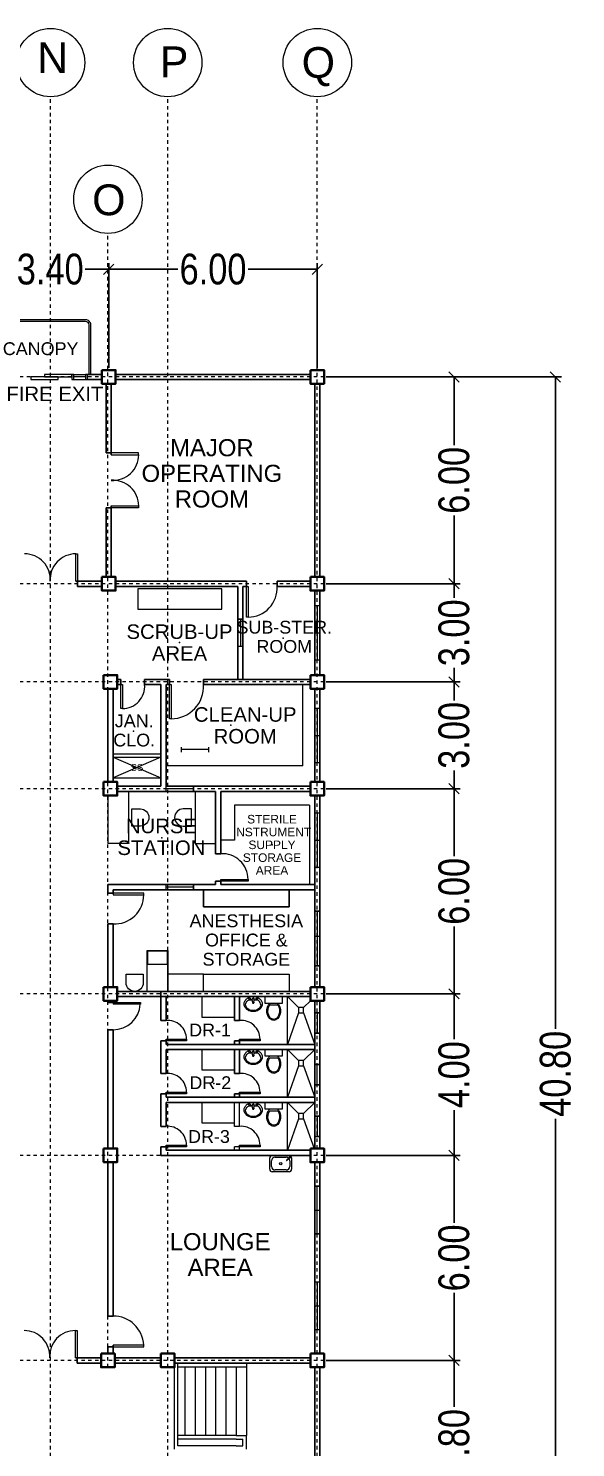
# Model space of a CAD drawing. Header units: millimetres. Extents: x 63005 to 126950, y 36019 to 74749.
# Drawn here: x 63104.54 to 63120.54, y 36225.1 to 36266.62 of the extents above; entities that cross this region are included whole.
import ezdxf

# ---------------------------------------------------------------- set-up
doc = ezdxf.new("R2010")
doc.units = ezdxf.units.MM
doc.header["$LTSCALE"] = 0.04
doc.linetypes.add('PHANTOM', pattern=[2.5, 1.25, -0.25, 0.25, -0.25, 0.25, -0.25])
doc.styles.get("Standard").update_dxf_attribs({"font": 'arial.ttf', "width": 0.8})
doc.styles.add('SWISSLT175', font='swissl.ttf', dxfattribs={"height": 0.175})
doc.dimstyles.new('dimension', dxfattribs={"dimtxt": 0.9, "dimasz": 0.3, "dimexe": 0.18, "dimexo": 0.0625, "dimgap": 0.09, "dimtad": 0, "dimzin": 0, "dimdsep": 46, "dimtxsty": 'Standard', "dimblk": 'OBLIQUE', "dimcen": 0.09, "dimclrd": 256, "dimclre": 256, "dimclrt": 256, "dimadec": 0, "dimazin": 0, "dimtfac": 1, "dimtofl": 0, "dimtmove": 0, "dimatfit": 3, "dimldrblk": 'OBLIQUE', "dimfxl": 1, "dimtolj": 1, "dimtzin": 0, "dimarcsym": 0})

# ---------------------------------------------------------------- blocks, each defined once
blk = doc.blocks.new('_Oblique')
at = {"color": 0, "linetype": 'ByBlock', "lineweight": -2}
blk.add_line((-0.5, -0.5), (0.5, 0.5), dxfattribs=at)
blk = doc.blocks.new('*D29')
at = {"lineweight": -2, "transparency": 16777216}
for p, q in [((63113.25, 36256.424), (63117.165, 36256.424)), ((63116.985, 36256.424), (63116.985, 36254.425)), ((63116.985, 36250.374), (63116.985, 36252.374)), ((63113.25, 36250.374), (63117.165, 36250.374))]:
    blk.add_line(p, q, dxfattribs=at)
at = {"layer": 'Defpoints', "color": 0, "lineweight": 25, "transparency": 16777216}
for p in [(63113.187, 36256.424), (63113.187, 36250.374), (63116.985, 36250.374)]:
    blk.add_point(p, dxfattribs=at)
at = {"lineweight": -2, "transparency": 16777216, "xscale": 0.3, "yscale": 0.3, "zscale": 0.3}
for p, rotation in [((63116.985, 36256.424), 90), ((63116.985, 36250.374), 270)]:
    blk.add_blockref('_Oblique', p, dxfattribs=dict(at, rotation=rotation))
at = {"lineweight": 5, "transparency": 16777216, "insert": (63116.985, 36253.399), "char_height": 0.9, "attachment_point": 5, "rotation": 90}
blk.add_mtext('\\A1;6.00', dxfattribs=at)
blk = doc.blocks.new('*D30')
at = {"lineweight": -2, "transparency": 16777216}
for p, q in [((63113.25, 36250.374), (63117.165, 36250.374)), ((63116.985, 36250.374), (63116.985, 36249.961)), ((63116.985, 36247.499), (63116.985, 36247.913)), ((63113.25, 36247.499), (63117.165, 36247.499))]:
    blk.add_line(p, q, dxfattribs=at)
at = {"layer": 'Defpoints', "color": 0, "lineweight": 25, "transparency": 16777216}
for p in [(63113.187, 36250.374), (63113.187, 36247.499), (63116.985, 36247.499)]:
    blk.add_point(p, dxfattribs=at)
at = {"lineweight": -2, "transparency": 16777216, "xscale": 0.3, "yscale": 0.3, "zscale": 0.3}
for p, rotation in [((63116.985, 36250.374), 90), ((63116.985, 36247.499), 270)]:
    blk.add_blockref('_Oblique', p, dxfattribs=dict(at, rotation=rotation))
at = {"lineweight": 5, "transparency": 16777216, "insert": (63116.985, 36248.937), "char_height": 0.9, "attachment_point": 5, "rotation": 90}
blk.add_mtext('\\A1;3.00', dxfattribs=at)
blk = doc.blocks.new('*D31')
at = {"lineweight": -2, "transparency": 16777216}
for p, q in [((63113.25, 36247.499), (63117.165, 36247.499)), ((63116.985, 36247.499), (63116.985, 36246.961)), ((63116.985, 36244.374), (63116.985, 36244.913)), ((63113.25, 36244.374), (63117.165, 36244.374))]:
    blk.add_line(p, q, dxfattribs=at)
at = {"layer": 'Defpoints', "color": 0, "lineweight": 25, "transparency": 16777216}
for p in [(63113.187, 36247.499), (63113.187, 36244.374), (63116.985, 36244.374)]:
    blk.add_point(p, dxfattribs=at)
at = {"lineweight": -2, "transparency": 16777216, "xscale": 0.3, "yscale": 0.3, "zscale": 0.3}
for p, rotation in [((63116.985, 36247.499), 90), ((63116.985, 36244.374), 270)]:
    blk.add_blockref('_Oblique', p, dxfattribs=dict(at, rotation=rotation))
at = {"lineweight": 5, "transparency": 16777216, "insert": (63116.985, 36245.937), "char_height": 0.9, "attachment_point": 5, "rotation": 90}
blk.add_mtext('\\A1;3.00', dxfattribs=at)
blk = doc.blocks.new('*D32')
at = {"lineweight": -2, "transparency": 16777216}
for p, q in [((63113.25, 36244.374), (63117.165, 36244.374)), ((63116.985, 36244.374), (63116.985, 36242.4)), ((63116.985, 36238.374), (63116.985, 36240.349)), ((63116.923, 36238.374), (63116.805, 36238.374))]:
    blk.add_line(p, q, dxfattribs=at)
at = {"layer": 'Defpoints', "color": 0, "lineweight": 25, "transparency": 16777216}
for p in [(63113.187, 36244.374), (63116.985, 36238.374), (63116.985, 36238.374)]:
    blk.add_point(p, dxfattribs=at)
at = {"lineweight": -2, "transparency": 16777216, "xscale": 0.3, "yscale": 0.3, "zscale": 0.3}
for p, rotation in [((63116.985, 36244.374), 90), ((63116.985, 36238.374), 270)]:
    blk.add_blockref('_Oblique', p, dxfattribs=dict(at, rotation=rotation))
at = {"lineweight": 5, "transparency": 16777216, "insert": (63116.985, 36241.374), "char_height": 0.9, "attachment_point": 5, "rotation": 90}
blk.add_mtext('\\A1;6.00', dxfattribs=at)
blk = doc.blocks.new('*D33')
at = {"lineweight": -2, "transparency": 16777216}
for p, q in [((63113.25, 36238.374), (63117.165, 36238.374)), ((63116.985, 36238.374), (63116.985, 36237.05)), ((63116.985, 36233.649), (63116.985, 36234.974)), ((63113.25, 36233.649), (63117.165, 36233.649))]:
    blk.add_line(p, q, dxfattribs=at)
at = {"layer": 'Defpoints', "color": 0, "lineweight": 25, "transparency": 16777216}
for p in [(63113.187, 36238.374), (63113.187, 36233.649), (63116.985, 36233.649)]:
    blk.add_point(p, dxfattribs=at)
at = {"lineweight": -2, "transparency": 16777216, "xscale": 0.3, "yscale": 0.3, "zscale": 0.3}
for p, rotation in [((63116.985, 36238.374), 90), ((63116.985, 36233.649), 270)]:
    blk.add_blockref('_Oblique', p, dxfattribs=dict(at, rotation=rotation))
at = {"lineweight": 5, "transparency": 16777216, "insert": (63116.985, 36236.012), "char_height": 0.9, "attachment_point": 5, "rotation": 90}
blk.add_mtext('\\A1;4.00 ', dxfattribs=at)
blk = doc.blocks.new('*D34')
at = {"lineweight": -2, "transparency": 16777216}
for p, q in [((63113.25, 36233.649), (63117.165, 36233.649)), ((63116.985, 36233.649), (63116.985, 36231.675)), ((63116.985, 36227.649), (63116.985, 36229.623)), ((63113.25, 36227.649), (63117.165, 36227.649))]:
    blk.add_line(p, q, dxfattribs=at)
at = {"layer": 'Defpoints', "color": 0, "lineweight": 25, "transparency": 16777216}
for p in [(63113.187, 36233.649), (63113.187, 36227.649), (63116.985, 36227.649)]:
    blk.add_point(p, dxfattribs=at)
at = {"lineweight": -2, "transparency": 16777216, "xscale": 0.3, "yscale": 0.3, "zscale": 0.3}
for p, rotation in [((63116.985, 36233.649), 90), ((63116.985, 36227.649), 270)]:
    blk.add_blockref('_Oblique', p, dxfattribs=dict(at, rotation=rotation))
at = {"lineweight": 5, "transparency": 16777216, "insert": (63116.985, 36230.649), "char_height": 0.9, "attachment_point": 5, "rotation": 90}
blk.add_mtext('\\A1;6.00', dxfattribs=at)
blk = doc.blocks.new('*D35')
at = {"lineweight": -2, "transparency": 16777216}
for p, q in [((63113.25, 36227.649), (63117.165, 36227.649)), ((63116.985, 36227.649), (63116.985, 36226.287)), ((63116.985, 36222.849), (63116.985, 36224.21)), ((63116.923, 36222.849), (63116.805, 36222.849))]:
    blk.add_line(p, q, dxfattribs=at)
at = {"layer": 'Defpoints', "color": 0, "lineweight": 25, "transparency": 16777216}
for p in [(63113.187, 36227.649), (63116.985, 36222.849), (63116.985, 36222.849)]:
    blk.add_point(p, dxfattribs=at)
at = {"lineweight": -2, "transparency": 16777216, "xscale": 0.3, "yscale": 0.3, "zscale": 0.3}
for p, rotation in [((63116.985, 36227.649), 90), ((63116.985, 36222.849), 270)]:
    blk.add_blockref('_Oblique', p, dxfattribs=dict(at, rotation=rotation))
at = {"lineweight": 5, "transparency": 16777216, "insert": (63116.985, 36225.249), "char_height": 0.9, "attachment_point": 5, "rotation": 90}
blk.add_mtext('\\A1;4.80', dxfattribs=at)
blk = doc.blocks.new('*D38')
at = {"lineweight": -2, "transparency": 16777216}
for p, q in [((63113.25, 36256.424), (63120.13, 36256.424)), ((63119.95, 36256.424), (63119.95, 36237.354)), ((63119.95, 36215.647), (63119.95, 36234.717)), ((63113.25, 36215.647), (63120.13, 36215.647))]:
    blk.add_line(p, q, dxfattribs=at)
at = {"layer": 'Defpoints', "color": 0, "lineweight": 25, "transparency": 16777216}
for p in [(63113.187, 36256.424), (63113.187, 36215.647), (63119.95, 36215.647)]:
    blk.add_point(p, dxfattribs=at)
at = {"lineweight": -2, "transparency": 16777216, "xscale": 0.3, "yscale": 0.3, "zscale": 0.3}
for p, rotation in [((63119.95, 36256.424), 90), ((63119.95, 36215.647), 270)]:
    blk.add_blockref('_Oblique', p, dxfattribs=dict(at, rotation=rotation))
at = {"lineweight": 5, "transparency": 16777216, "insert": (63119.95, 36236.035), "char_height": 0.9, "attachment_point": 5, "rotation": 90}
blk.add_mtext('\\A1;40.80', dxfattribs=at)
blk = doc.blocks.new('*D47')
at = {"lineweight": -2, "transparency": 16777216}
for p, q in [((63103.462, 36256.687), (63103.462, 36259.754)), ((63103.462, 36259.574), (63104.151, 36259.574)), ((63106.887, 36259.574), (63106.198, 36259.574)), ((63106.887, 36256.687), (63106.887, 36259.754))]:
    blk.add_line(p, q, dxfattribs=at)
at = {"layer": 'Defpoints', "color": 0, "lineweight": 25, "transparency": 16777216}
for p in [(63106.887, 36259.574), (63103.462, 36256.624), (63106.887, 36256.624)]:
    blk.add_point(p, dxfattribs=at)
at = {"lineweight": -2, "transparency": 16777216, "xscale": 0.3, "yscale": 0.3, "zscale": 0.3, "rotation": 180}
blk.add_blockref('_Oblique', (63103.462, 36259.574), dxfattribs=at)
at = {"lineweight": -2, "transparency": 16777216, "xscale": 0.3, "yscale": 0.3, "zscale": 0.3}
blk.add_blockref('_Oblique', (63106.887, 36259.574), dxfattribs=at)
at = {"lineweight": 5, "transparency": 16777216, "insert": (63105.175, 36259.574), "char_height": 0.9, "attachment_point": 5}
blk.add_mtext('\\A1;3.40', dxfattribs=at)
blk = doc.blocks.new('*D48')
at = {"lineweight": -2, "transparency": 16777216}
for p, q in [((63106.887, 36256.687), (63106.887, 36259.754)), ((63106.887, 36259.574), (63108.911, 36259.574)), ((63112.987, 36259.574), (63110.963, 36259.574)), ((63112.987, 36256.687), (63112.987, 36259.754))]:
    blk.add_line(p, q, dxfattribs=at)
at = {"layer": 'Defpoints', "color": 0, "lineweight": 25, "transparency": 16777216}
for p in [(63112.987, 36259.574), (63106.887, 36256.624), (63112.987, 36256.624)]:
    blk.add_point(p, dxfattribs=at)
at = {"lineweight": -2, "transparency": 16777216, "xscale": 0.3, "yscale": 0.3, "zscale": 0.3, "rotation": 180}
blk.add_blockref('_Oblique', (63106.887, 36259.574), dxfattribs=at)
at = {"lineweight": -2, "transparency": 16777216, "xscale": 0.3, "yscale": 0.3, "zscale": 0.3}
blk.add_blockref('_Oblique', (63112.987, 36259.574), dxfattribs=at)
at = {"lineweight": 5, "transparency": 16777216, "insert": (63109.937, 36259.574), "char_height": 0.9, "attachment_point": 5}
blk.add_mtext('\\A1;6.00', dxfattribs=at)

msp = doc.modelspace()

# ---------------------------------------------------------------- linework, layer by layer
at = {"color": 0, "linetype": 'PHANTOM', "lineweight": 5, "transparency": 33554495}
for p, q in [((63105.187, 36215.447), (63105.187, 36264.622)), ((63108.612, 36215.447), (63108.612, 36264.622)), ((63112.987, 36215.447), (63112.987, 36264.622)), ((63106.862, 36227.449), (63106.862, 36260.624)), ((63113.187, 36256.424), (63045.812, 36256.421)), ((63113.187, 36250.374), (63045.812, 36250.371)), ((63113.187, 36247.499), (63045.812, 36247.496)), ((63113.187, 36244.374), (63045.812, 36244.371)), ((63113.187, 36238.374), (63045.813, 36238.371)), ((63113.187, 36233.649), (63045.812, 36233.646)), ((63113.187, 36227.649), (63045.812, 36227.645))]:
    msp.add_line(p, q, dxfattribs=at)
at = {"color": 1, "lineweight": 13}
for p, q in [((63105.862, 36256.497), (63106.212, 36256.497)), ((63106.212, 36256.422), (63105.862, 36256.422)), ((63105.862, 36256.347), (63106.212, 36256.347)), ((63107.012, 36238.124), (63107.012, 36238.074)), ((63107.012, 36238.124), (63107.812, 36238.124)), ((63107.812, 36238.074), (63107.012, 36238.074)), ((63107.812, 36238.124), (63107.812, 36238.074)), ((63107.012, 36227.949), (63107.012, 36228.099)), ((63107.912, 36228.099), (63107.012, 36228.099)), ((63107.012, 36228.099), (63107.012, 36228.049)), ((63107.012, 36228.049), (63107.912, 36228.049)), ((63107.912, 36228.049), (63107.912, 36228.099))]:
    msp.add_line(p, q, dxfattribs=at)
at = {"color": 4, "lineweight": 25}
for p, q in [((63106.262, 36256.497), (63106.687, 36256.497)), ((63106.262, 36256.347), (63106.687, 36256.347)), ((63106.812, 36256.224), (63106.812, 36254.199)), ((63106.962, 36256.224), (63106.962, 36254.149)), ((63112.787, 36256.497), (63107.087, 36256.497)), ((63112.787, 36256.347), (63107.087, 36256.347)), ((63112.912, 36250.574), (63112.912, 36256.224)), ((63113.062, 36250.574), (63113.062, 36256.224)), ((63106.962, 36254.199), (63106.812, 36254.199)), ((63106.812, 36252.599), (63106.812, 36250.574)), ((63106.962, 36252.599), (63106.812, 36252.599)), ((63106.962, 36252.649), (63106.962, 36250.574)), ((63106.687, 36250.447), (63105.925, 36250.447)), ((63105.975, 36250.447), (63105.975, 36250.297)), ((63107.087, 36250.447), (63110.912, 36250.447)), ((63107.262, 36250.447), (63110.912, 36250.447)), ((63110.912, 36250.447), (63110.662, 36250.447)), ((63110.912, 36250.447), (63110.912, 36250.297)), ((63111.812, 36250.447), (63112.787, 36250.447)), ((63111.812, 36250.447), (63112.787, 36250.447)), ((63111.812, 36250.447), (63111.812, 36250.297)), ((63106.687, 36250.297), (63105.975, 36250.297)), ((63107.087, 36250.297), (63110.662, 36250.297)), ((63107.262, 36250.297), (63110.662, 36250.297)), ((63110.662, 36247.572), (63110.662, 36250.297)), ((63110.662, 36249.323), (63110.662, 36250.297)), ((63110.812, 36250.297), (63110.912, 36250.297)), ((63110.812, 36250.297), (63110.912, 36250.297)), ((63110.812, 36247.572), (63110.812, 36250.297)), ((63110.812, 36249.323), (63110.812, 36250.297)), ((63111.812, 36250.297), (63112.787, 36250.297)), ((63111.812, 36250.297), (63112.787, 36250.297)), ((63112.912, 36250.174), (63112.912, 36247.699)), ((63113.062, 36250.174), (63113.062, 36247.699)), ((63112.912, 36248.335), (63112.912, 36247.699)), ((63113.062, 36248.335), (63113.062, 36247.699)), ((63107.137, 36247.572), (63107.237, 36247.572)), ((63107.137, 36247.572), (63107.237, 36247.572)), ((63107.937, 36247.572), (63108.662, 36247.572)), ((63107.937, 36247.422), (63107.937, 36247.572)), ((63108.012, 36247.572), (63108.662, 36247.572)), ((63108.662, 36247.422), (63108.662, 36247.572)), ((63108.662, 36247.422), (63108.662, 36247.572)), ((63109.662, 36247.572), (63110.662, 36247.572)), ((63109.662, 36247.572), (63110.662, 36247.572)), ((63109.662, 36247.572), (63109.662, 36247.422)), ((63110.662, 36247.572), (63112.787, 36247.572)), ((63110.812, 36247.572), (63112.787, 36247.572)), ((63107.137, 36247.422), (63107.237, 36247.422)), ((63107.137, 36247.422), (63107.237, 36247.422)), ((63107.937, 36247.422), (63108.412, 36247.422)), ((63108.012, 36247.422), (63108.412, 36247.422)), ((63108.562, 36247.422), (63108.662, 36247.422)), ((63108.562, 36247.422), (63108.662, 36247.422)), ((63109.662, 36247.422), (63112.787, 36247.422)), ((63109.662, 36247.422), (63112.787, 36247.422)), ((63112.787, 36247.422), (63110.662, 36247.422)), ((63112.912, 36247.299), (63112.912, 36244.574)), ((63113.062, 36247.299), (63113.062, 36244.574)), ((63112.912, 36245.46), (63112.912, 36244.574)), ((63113.062, 36245.46), (63113.062, 36244.574)), ((63108.412, 36244.447), (63107.137, 36244.447)), ((63108.362, 36244.297), (63107.137, 36244.297)), ((63109.238, 36244.297), (63108.362, 36244.297)), ((63108.562, 36244.447), (63109.238, 36244.447)), ((63112.787, 36244.447), (63109.238, 36244.447)), ((63110.012, 36244.297), (63109.238, 36244.297)), ((63110.012, 36244.297), (63110.012, 36242.472)), ((63112.787, 36244.297), (63110.162, 36244.297)), ((63110.162, 36244.297), (63110.162, 36242.472)), ((63112.912, 36244.174), (63112.912, 36238.574)), ((63113.062, 36244.174), (63113.062, 36238.574)), ((63110.162, 36242.472), (63110.012, 36242.472)), ((63110.012, 36241.672), (63110.012, 36241.572)), ((63110.162, 36241.672), (63110.012, 36241.672)), ((63110.162, 36241.672), (63110.162, 36241.572)), ((63106.862, 36241.572), (63106.862, 36241.322)), ((63108.562, 36241.572), (63106.862, 36241.572)), ((63107.012, 36241.322), (63106.862, 36241.322)), ((63107.012, 36241.422), (63107.012, 36241.322)), ((63108.562, 36241.422), (63107.012, 36241.422)), ((63109.362, 36241.572), (63108.412, 36241.572)), ((63108.412, 36241.422), (63109.362, 36241.422)), ((63110.012, 36241.572), (63109.238, 36241.572)), ((63112.912, 36241.422), (63109.238, 36241.422)), ((63112.912, 36241.572), (63110.162, 36241.572)), ((63113.062, 36238.574), (63113.062, 36241.422)), ((63106.862, 36240.422), (63106.862, 36238.574)), ((63107.012, 36240.422), (63106.862, 36240.422)), ((63107.012, 36240.422), (63107.012, 36238.574)), ((63112.912, 36239.46), (63112.912, 36238.574)), ((63113.062, 36239.46), (63113.062, 36238.574)), ((63108.412, 36238.297), (63108.412, 36238.447)), ((63108.412, 36238.297), (63108.562, 36238.297)), ((63108.412, 36237.597), (63108.412, 36238.297)), ((63108.562, 36237.597), (63108.562, 36238.297)), ((63110.562, 36237.597), (63110.562, 36238.297)), ((63110.712, 36237.597), (63110.712, 36238.297)), ((63106.862, 36238.174), (63106.862, 36238.124)), ((63106.862, 36238.124), (63107.012, 36238.124)), ((63107.012, 36238.124), (63107.012, 36238.174)), ((63112.912, 36238.174), (63112.912, 36233.849)), ((63112.912, 36238.174), (63112.912, 36233.849)), ((63113.062, 36238.174), (63113.062, 36233.849)), ((63106.862, 36237.324), (63106.862, 36233.851)), ((63106.862, 36237.324), (63107.012, 36237.324)), ((63107.012, 36237.324), (63107.012, 36233.851)), ((63113.062, 36237.224), (63113.062, 36234.799)), ((63108.412, 36236.047), (63108.412, 36236.997)), ((63108.562, 36236.897), (63108.562, 36236.997)), ((63108.562, 36236.047), (63108.562, 36236.747)), ((63110.562, 36236.897), (63110.562, 36236.997)), ((63110.562, 36236.047), (63110.562, 36236.747)), ((63110.712, 36236.897), (63110.712, 36236.997)), ((63110.712, 36236.047), (63110.712, 36236.747)), ((63108.412, 36234.497), (63108.412, 36235.447)), ((63108.562, 36235.347), (63108.562, 36235.447)), ((63110.562, 36235.347), (63110.562, 36235.447)), ((63110.712, 36235.347), (63110.712, 36235.447)), ((63108.562, 36234.497), (63108.562, 36235.197)), ((63112.912, 36234.197), (63112.912, 36235.197)), ((63113.062, 36234.197), (63113.062, 36235.347)), ((63108.412, 36233.797), (63108.412, 36233.897)), ((63108.412, 36233.797), (63108.412, 36233.647)), ((63108.562, 36233.797), (63108.562, 36233.897)), ((63106.862, 36233.451), (63106.862, 36230.922)), ((63107.012, 36233.451), (63107.012, 36230.922)), ((63112.912, 36233.449), (63112.912, 36231.022)), ((63112.912, 36233.449), (63112.912, 36230.922)), ((63113.062, 36233.449), (63113.062, 36227.849)), ((63106.862, 36228.949), (63106.862, 36230.922)), ((63107.012, 36228.949), (63107.012, 36230.922)), ((63112.912, 36230.922), (63112.912, 36227.849)), ((63106.862, 36228.949), (63107.012, 36228.949)), ((63106.862, 36227.849), (63106.862, 36228.049)), ((63106.862, 36228.049), (63107.012, 36228.049)), ((63106.862, 36227.949), (63106.862, 36227.949)), ((63107.012, 36228.049), (63107.012, 36227.849)), ((63106.662, 36227.724), (63105.912, 36227.724)), ((63105.962, 36227.724), (63105.962, 36227.574)), ((63106.662, 36227.574), (63105.962, 36227.574)), ((63108.412, 36227.724), (63107.062, 36227.724)), ((63108.412, 36227.574), (63107.062, 36227.574)), ((63108.812, 36227.724), (63109.062, 36227.724)), ((63108.812, 36227.574), (63109.062, 36227.574)), ((63109.062, 36227.724), (63111.062, 36227.724)), ((63109.062, 36227.574), (63111.062, 36227.574)), ((63112.787, 36227.724), (63111.062, 36227.724)), ((63112.787, 36227.574), (63111.062, 36227.574)), ((63112.912, 36227.449), (63112.912, 36223.049)), ((63113.062, 36227.449), (63113.062, 36223.049)), ((63112.912, 36223.049), (63112.912, 36226.322)), ((63113.062, 36223.049), (63113.062, 36226.322))]:
    msp.add_line(p, q, dxfattribs=at)
at = {"color": 0, "lineweight": 9}
for p, q in [((63112.912, 36249.535), (63112.912, 36250.174)), ((63113.062, 36249.535), (63113.062, 36250.174)), ((63112.912, 36248.937), (63112.912, 36249.737)), ((63112.912, 36249.737), (63113.062, 36249.737)), ((63112.912, 36248.335), (63112.912, 36249.535)), ((63112.987, 36249.737), (63112.987, 36248.137)), ((63113.062, 36249.737), (63113.062, 36248.137)), ((63113.062, 36248.398), (63113.062, 36249.598)), ((63113.062, 36248.335), (63113.062, 36249.535)), ((63110.662, 36248.522), (63110.662, 36249.398)), ((63110.812, 36249.335), (63110.662, 36249.335)), ((63110.737, 36249.335), (63110.737, 36248.535)), ((63110.812, 36248.935), (63110.812, 36249.435)), ((63110.812, 36248.935), (63110.812, 36248.435)), ((63112.912, 36248.937), (63113.062, 36248.937)), ((63110.812, 36248.535), (63110.662, 36248.535)), ((63113.062, 36248.137), (63112.912, 36248.137)), ((63112.562, 36245.047), (63112.562, 36247.422)), ((63112.912, 36246.66), (63112.912, 36247.299)), ((63113.062, 36246.66), (63113.062, 36247.299)), ((63112.912, 36245.937), (63112.912, 36246.737)), ((63112.912, 36246.737), (63113.062, 36246.737)), ((63112.912, 36246.66), (63112.912, 36245.46)), ((63112.987, 36246.737), (63112.987, 36245.137)), ((63113.062, 36246.737), (63113.062, 36245.137)), ((63113.062, 36246.66), (63113.062, 36245.46)), ((63113.062, 36245.398), (63113.062, 36246.598)), ((63112.912, 36245.937), (63113.062, 36245.937)), ((63107.012, 36245.397), (63108.412, 36245.397)), ((63109.014, 36245.444), (63109.014, 36245.594)), ((63109.814, 36245.519), (63109.014, 36245.519)), ((63109.814, 36245.444), (63109.814, 36245.594)), ((63107.012, 36245.297), (63108.412, 36244.697)), ((63108.412, 36245.297), (63107.012, 36244.697)), ((63112.562, 36245.047), (63108.562, 36245.047)), ((63113.062, 36245.137), (63112.912, 36245.137)), ((63107.012, 36244.697), (63108.412, 36244.697)), ((63108.562, 36244.297), (63108.562, 36244.447)), ((63109.362, 36244.372), (63108.562, 36244.372)), ((63109.362, 36244.297), (63109.362, 36244.447)), ((63112.912, 36241.572), (63112.912, 36244.174)), ((63113.062, 36243.535), (63113.062, 36244.174)), ((63112.912, 36242.873), (63112.912, 36243.673)), ((63112.912, 36243.673), (63113.062, 36243.673)), ((63112.987, 36243.673), (63112.987, 36242.073)), ((63113.062, 36243.673), (63113.062, 36242.073)), ((63113.062, 36242.335), (63113.062, 36243.535)), ((63112.912, 36242.873), (63113.062, 36242.873)), ((63113.062, 36242.073), (63112.912, 36242.073)), ((63113.062, 36242.335), (63113.062, 36241.572)), ((63108.562, 36241.422), (63108.562, 36241.572)), ((63109.362, 36241.497), (63108.562, 36241.497)), ((63109.362, 36241.422), (63109.362, 36241.572)), ((63112.912, 36240.66), (63112.912, 36241.422)), ((63113.062, 36241.572), (63113.062, 36241.422)), ((63113.062, 36240.66), (63113.062, 36241.422)), ((63113.062, 36240.798), (63112.912, 36240.798)), ((63112.912, 36240.798), (63112.912, 36239.198)), ((63112.987, 36240.798), (63112.987, 36239.198)), ((63113.062, 36239.998), (63113.062, 36240.798)), ((63112.912, 36239.46), (63112.912, 36240.66)), ((63113.062, 36239.46), (63113.062, 36240.66)), ((63112.912, 36240.06), (63113.062, 36240.06)), ((63108.612, 36238.447), (63108.612, 36239.647)), ((63112.912, 36239.198), (63113.062, 36239.198)), ((63112.112, 36236.897), (63112.112, 36238.297)), ((63112.437, 36237.972), (63112.112, 36238.297)), ((63112.587, 36237.972), (63112.789, 36238.174)), ((63112.912, 36237.297), (63112.912, 36238.174)), ((63113.062, 36237.297), (63113.062, 36238.174)), ((63113.062, 36238.174), (63113.062, 36237.824)), ((63112.437, 36237.822), (63112.112, 36236.897)), ((63112.587, 36237.822), (63112.912, 36236.897)), ((63113.062, 36237.824), (63112.912, 36237.824)), ((63112.912, 36237.824), (63112.912, 36237.224)), ((63112.987, 36237.824), (63112.987, 36237.224)), ((63112.912, 36237.297), (63112.912, 36236.897)), ((63112.912, 36237.224), (63113.062, 36237.224)), ((63113.062, 36237.297), (63113.062, 36236.897)), ((63112.112, 36235.347), (63112.112, 36236.747)), ((63112.437, 36236.422), (63112.112, 36236.747)), ((63112.587, 36236.422), (63112.912, 36236.747)), ((63112.912, 36235.747), (63112.912, 36236.747)), ((63113.062, 36235.747), (63113.062, 36236.897)), ((63112.437, 36236.272), (63112.112, 36235.347)), ((63112.587, 36236.272), (63112.912, 36235.347)), ((63113.062, 36236.312), (63112.912, 36236.312)), ((63112.912, 36236.312), (63112.912, 36235.712)), ((63112.987, 36235.712), (63112.987, 36236.312)), ((63113.062, 36236.012), (63113.062, 36236.312)), ((63112.912, 36235.747), (63112.912, 36235.347)), ((63112.912, 36235.712), (63113.062, 36235.712)), ((63113.062, 36235.747), (63113.062, 36235.347)), ((63110.562, 36234.497), (63110.562, 36235.197)), ((63110.712, 36234.497), (63110.712, 36235.197)), ((63112.112, 36233.797), (63112.112, 36235.197)), ((63112.437, 36234.872), (63112.112, 36235.197)), ((63112.587, 36234.872), (63112.912, 36235.197)), ((63112.437, 36234.722), (63112.112, 36233.797)), ((63112.587, 36234.722), (63112.894, 36233.849)), ((63113.062, 36234.799), (63112.912, 36234.799)), ((63112.987, 36234.799), (63112.987, 36234.199)), ((63113.062, 36234.199), (63113.062, 36234.799)), ((63113.062, 36234.197), (63113.062, 36234.797)), ((63112.912, 36233.849), (63112.912, 36234.199)), ((63112.912, 36234.199), (63113.062, 36234.199)), ((63112.912, 36234.197), (63112.912, 36233.849)), ((63113.062, 36234.197), (63113.062, 36233.849)), ((63110.562, 36233.797), (63110.562, 36233.897)), ((63110.712, 36233.797), (63110.712, 36233.897)), ((63113.062, 36232.749), (63112.912, 36232.749)), ((63112.987, 36231.349), (63112.987, 36232.749)), ((63112.912, 36232.049), (63113.062, 36232.049)), ((63112.912, 36231.349), (63113.062, 36231.349)), ((63112.912, 36229.949), (63113.062, 36229.949)), ((63112.987, 36229.949), (63112.987, 36228.549)), ((63112.912, 36229.249), (63113.062, 36229.249)), ((63113.062, 36228.549), (63112.912, 36228.549)), ((63107.012, 36227.849), (63106.862, 36227.849)), ((63108.812, 36227.449), (63108.812, 36227.574)), ((63108.912, 36227.449), (63108.912, 36227.549)), ((63110.912, 36227.574), (63110.912, 36227.449)), ((63108.812, 36225.049), (63108.812, 36227.449)), ((63108.912, 36225.149), (63108.912, 36227.449)), ((63110.912, 36227.449), (63108.912, 36227.449)), ((63109.112, 36227.449), (63109.112, 36225.449)), ((63109.412, 36227.449), (63109.412, 36225.449)), ((63109.712, 36227.449), (63109.712, 36225.449)), ((63110.012, 36227.449), (63110.012, 36225.449)), ((63110.312, 36227.449), (63110.312, 36225.449)), ((63110.612, 36227.449), (63110.612, 36225.449)), ((63110.912, 36227.449), (63110.912, 36225.449)), ((63110.612, 36225.449), (63108.912, 36225.449)), ((63110.612, 36225.449), (63110.912, 36225.449)), ((63110.912, 36225.349), (63110.912, 36225.449)), ((63110.612, 36225.349), (63108.912, 36225.349)), ((63110.612, 36225.149), (63108.912, 36225.149)), ((63110.612, 36225.349), (63110.812, 36225.349)), ((63110.612, 36225.149), (63110.812, 36225.149)), ((63110.812, 36225.149), (63110.812, 36225.349)), ((63110.912, 36225.149), (63110.912, 36225.349)), ((63110.912, 36225.049), (63110.912, 36225.149))]:
    msp.add_line(p, q, dxfattribs=at)
at = {"color": 4, "lineweight": 25, "ltscale": 0.3}
for p, q in [((63107.237, 36247.572), (63107.237, 36247.422)), ((63106.862, 36247.299), (63106.862, 36244.574)), ((63107.012, 36247.299), (63107.012, 36244.574)), ((63108.412, 36247.422), (63108.412, 36244.447)), ((63108.562, 36247.422), (63108.562, 36244.447)), ((63107.137, 36238.447), (63112.787, 36238.447)), ((63107.137, 36238.297), (63108.412, 36238.297)), ((63108.412, 36238.447), (63112.787, 36238.447)), ((63108.562, 36238.297), (63110.812, 36238.297)), ((63108.562, 36238.297), (63110.812, 36238.297)), ((63110.712, 36238.297), (63112.787, 36238.297)), ((63110.712, 36238.297), (63112.787, 36238.297)), ((63108.562, 36236.897), (63110.812, 36236.897)), ((63108.562, 36236.747), (63110.812, 36236.747)), ((63110.712, 36236.897), (63112.912, 36236.897)), ((63110.712, 36236.747), (63112.912, 36236.747)), ((63108.562, 36235.347), (63110.812, 36235.347)), ((63108.562, 36235.197), (63110.812, 36235.197)), ((63110.712, 36235.347), (63112.912, 36235.347)), ((63110.712, 36235.197), (63112.912, 36235.197)), ((63108.562, 36233.797), (63110.812, 36233.797)), ((63110.712, 36233.797), (63112.787, 36233.797)), ((63108.412, 36233.647), (63112.787, 36233.647))]:
    msp.add_line(p, q, dxfattribs=at)
at = {"color": 0, "lineweight": 9, "ltscale": 0.3}
msp.add_line((63107.012, 36245.297), (63108.412, 36245.297), dxfattribs=at)
at = {"color": 0, "lineweight": 9, "ltscale": 0.4}
for p, q in [((63106.862, 36244.174), (63106.862, 36242.772)), ((63107.462, 36244.297), (63107.462, 36242.772)), ((63109.412, 36244.297), (63109.412, 36242.772)), ((63112.762, 36243.897), (63110.562, 36243.897)), ((63110.562, 36243.897), (63110.562, 36242.872)), ((63112.762, 36243.897), (63112.762, 36241.572)), ((63110.562, 36242.872), (63110.162, 36242.872)), ((63107.462, 36242.772), (63106.862, 36242.772)), ((63109.412, 36242.772), (63110.012, 36242.772)), ((63109.612, 36238.297), (63109.612, 36237.697)), ((63109.612, 36237.697), (63110.562, 36237.697)), ((63109.612, 36236.747), (63109.612, 36236.147)), ((63109.612, 36236.147), (63110.562, 36236.147)), ((63109.612, 36235.197), (63109.612, 36234.597)), ((63109.612, 36234.597), (63110.562, 36234.597)), ((63110.712, 36234.497), (63110.562, 36234.497)), ((63110.712, 36233.897), (63110.562, 36233.897))]:
    msp.add_line(p, q, dxfattribs=at)
at = {"lineweight": 9}
for p, q in [((63111.462, 36238.097), (63111.462, 36238.297)), ((63111.462, 36238.297), (63111.962, 36238.297)), ((63111.962, 36238.297), (63111.962, 36238.097)), ((63111.098, 36238.099), (63111.084, 36238.221)), ((63111.127, 36238.099), (63111.14, 36238.221)), ((63111.137, 36238.195), (63111.239, 36238.195)), ((63111.962, 36238.097), (63111.462, 36238.097)), ((63111.803, 36238.047), (63111.622, 36238.047)), ((63111.098, 36236.549), (63111.084, 36236.671)), ((63111.127, 36236.549), (63111.14, 36236.671)), ((63111.137, 36236.645), (63111.239, 36236.645)), ((63111.462, 36236.547), (63111.462, 36236.747)), ((63111.462, 36236.747), (63111.962, 36236.747)), ((63111.962, 36236.747), (63111.962, 36236.547)), ((63111.962, 36236.547), (63111.462, 36236.547)), ((63111.803, 36236.497), (63111.622, 36236.497)), ((63111.098, 36234.999), (63111.084, 36235.121)), ((63111.127, 36234.999), (63111.14, 36235.121)), ((63111.137, 36235.095), (63111.239, 36235.095)), ((63111.462, 36234.997), (63111.462, 36235.197)), ((63111.462, 36235.197), (63111.962, 36235.197)), ((63111.962, 36234.997), (63111.462, 36234.997)), ((63111.962, 36235.197), (63111.962, 36234.997)), ((63111.803, 36234.947), (63111.622, 36234.947))]:
    msp.add_line(p, q, dxfattribs=at)
at = {"color": 4, "lineweight": 25, "ltscale": 0.4}
for p, q in [((63108.562, 36237.597), (63108.412, 36237.597)), ((63110.712, 36237.597), (63110.562, 36237.597)), ((63108.562, 36236.997), (63108.412, 36236.997)), ((63110.712, 36236.997), (63110.562, 36236.997)), ((63108.562, 36236.047), (63108.412, 36236.047)), ((63110.712, 36236.047), (63110.562, 36236.047)), ((63108.562, 36235.447), (63108.412, 36235.447)), ((63110.712, 36235.447), (63110.562, 36235.447)), ((63108.562, 36234.497), (63108.412, 36234.497)), ((63108.562, 36233.897), (63108.412, 36233.897))]:
    msp.add_line(p, q, dxfattribs=at)
at = {"lineweight": 9, "ltscale": 0.4}
for p, q in [((63111.595, 36233.242), (63111.595, 36233.572)), ((63111.65, 36233.322), (63111.65, 36233.492)), ((63111.67, 36233.647), (63112.16, 36233.647)), ((63111.75, 36233.592), (63112.08, 36233.592)), ((63112.176, 36233.6), (63112.085, 36233.509)), ((63112.188, 36233.588), (63112.097, 36233.497)), ((63112.18, 36233.492), (63112.18, 36233.322)), ((63112.235, 36233.572), (63112.235, 36233.242)), ((63112.16, 36233.167), (63111.67, 36233.167)), ((63112.08, 36233.222), (63111.75, 36233.222))]:
    msp.add_line(p, q, dxfattribs=at)
at = {"color": 0, "lineweight": 9, "transparency": 33554687}
for points in [[(63106.362, 36256.497), (63106.362, 36257.947, 0.414214), (63106.212, 36258.097), (63103.412, 36258.097, 0.414214), (63103.262, 36257.947), (63103.262, 36256.622), (63103.262, 36257.272)], [(63106.312, 36256.497), (63106.312, 36257.947, 0.414214), (63106.212, 36258.047), (63103.412, 36258.047, 0.414214), (63103.312, 36257.947), (63103.312, 36257.292)]]:
    msp.add_lwpolyline(points, format="xyb", dxfattribs=at)
at = {"color": 4, "lineweight": 35}
for points in [[(63106.687, 36256.624), (63107.087, 36256.624), (63107.087, 36256.224), (63106.687, 36256.224)], [(63112.787, 36256.624), (63113.187, 36256.624), (63113.187, 36256.224), (63112.787, 36256.224)], [(63106.687, 36250.574), (63107.087, 36250.574), (63107.087, 36250.174), (63106.687, 36250.174)], [(63112.787, 36250.574), (63113.187, 36250.574), (63113.187, 36250.174), (63112.787, 36250.174)], [(63106.737, 36247.699), (63107.137, 36247.699), (63107.137, 36247.299), (63106.737, 36247.299)], [(63112.787, 36247.699), (63113.187, 36247.699), (63113.187, 36247.299), (63112.787, 36247.299)], [(63106.737, 36244.574), (63107.137, 36244.574), (63107.137, 36244.174), (63106.737, 36244.174)], [(63112.787, 36244.574), (63113.187, 36244.574), (63113.187, 36244.174), (63112.787, 36244.174)], [(63106.737, 36238.574), (63107.137, 36238.574), (63107.137, 36238.174), (63106.737, 36238.174)], [(63112.787, 36238.574), (63113.187, 36238.574), (63113.187, 36238.174), (63112.787, 36238.174)], [(63106.737, 36233.851), (63107.137, 36233.851), (63107.137, 36233.451), (63106.737, 36233.451)], [(63112.787, 36233.849), (63113.187, 36233.849), (63113.187, 36233.449), (63112.787, 36233.449)], [(63106.662, 36227.849), (63107.062, 36227.849), (63107.062, 36227.449), (63106.662, 36227.449)], [(63108.412, 36227.849), (63108.812, 36227.849), (63108.812, 36227.449), (63108.412, 36227.449)], [(63112.787, 36227.849), (63113.187, 36227.849), (63113.187, 36227.449), (63112.787, 36227.449)]]:
    msp.add_lwpolyline(points, close=True, dxfattribs=at)
at = {"color": 1, "lineweight": 13}
for points in [[(63105.412, 36256.422), (63104.612, 36256.422), (63104.612, 36256.347), (63105.412, 36256.347)], [(63105.812, 36256.497), (63105.012, 36256.497), (63105.012, 36256.422), (63105.812, 36256.422)], [(63105.812, 36256.497), (63105.812, 36256.347), (63105.862, 36256.347), (63105.862, 36256.497)], [(63106.212, 36256.497), (63106.212, 36256.347), (63106.262, 36256.347), (63106.262, 36256.497)], [(63108.662, 36247.422), (63108.712, 36247.422), (63108.712, 36246.422), (63108.662, 36246.422)]]:
    msp.add_lwpolyline(points, close=True, dxfattribs=at)
at = {"color": 1, "lineweight": 13, "ltscale": 0.03}
for points in [[(63106.962, 36254.199), (63106.962, 36254.149), (63107.762, 36254.149), (63107.762, 36254.199)], [(63106.962, 36252.599), (63106.962, 36252.649), (63107.762, 36252.649), (63107.762, 36252.599)], [(63105.975, 36250.447), (63105.925, 36250.447), (63105.925, 36251.247), (63105.975, 36251.247)], [(63110.912, 36250.297), (63110.962, 36250.297), (63110.962, 36249.397), (63110.912, 36249.397)], [(63107.237, 36247.422), (63107.287, 36247.422), (63107.287, 36246.722), (63107.237, 36246.722)], [(63110.162, 36241.672), (63110.162, 36241.722), (63110.962, 36241.722), (63110.962, 36241.672)], [(63107.012, 36241.322), (63107.012, 36241.272), (63107.912, 36241.272), (63107.912, 36241.322)], [(63108.562, 36236.997), (63108.562, 36237.047), (63109.162, 36237.047), (63109.162, 36236.997)], [(63110.712, 36236.997), (63110.712, 36237.047), (63111.312, 36237.047), (63111.312, 36236.997)], [(63108.562, 36235.447), (63108.562, 36235.497), (63109.162, 36235.497), (63109.162, 36235.447)], [(63110.712, 36235.447), (63110.712, 36235.497), (63111.312, 36235.497), (63111.312, 36235.447)], [(63108.562, 36233.897), (63108.562, 36233.947), (63109.162, 36233.947), (63109.162, 36233.897)], [(63110.712, 36233.897), (63110.712, 36233.947), (63111.312, 36233.947), (63111.312, 36233.897)], [(63105.962, 36227.724), (63105.912, 36227.724), (63105.912, 36228.524), (63105.962, 36228.524)]]:
    msp.add_lwpolyline(points, close=True, dxfattribs=at)
at = {"color": 0, "lineweight": 9}
for points in [[(63107.733, 36249.626), (63110.191, 36249.626), (63110.191, 36250.226), (63107.733, 36250.226)], [(63108.612, 36239.647), (63108.612, 36238.447), (63108.012, 36238.447), (63108.012, 36239.647)], [(63108.612, 36238.947), (63108.612, 36238.447), (63109.662, 36238.447), (63109.662, 36238.947)]]:
    msp.add_lwpolyline(points, close=True, dxfattribs=at)
at = {"lineweight": 9}
for points in [[(63112.912, 36249.737), (63113.062, 36249.737), (63113.062, 36248.137), (63112.912, 36248.137)], [(63110.662, 36249.335), (63110.812, 36249.335), (63110.812, 36248.535), (63110.662, 36248.535)], [(63112.912, 36246.737), (63113.062, 36246.737), (63113.062, 36245.137), (63112.912, 36245.137)], [(63108.562, 36244.447), (63109.362, 36244.447), (63109.362, 36244.297), (63108.562, 36244.297)], [(63112.912, 36243.673), (63113.062, 36243.673), (63113.062, 36242.073), (63112.912, 36242.073)], [(63108.562, 36241.572), (63109.362, 36241.572), (63109.362, 36241.422), (63108.562, 36241.422)], [(63112.912, 36240.798), (63113.062, 36240.798), (63113.062, 36239.198), (63112.912, 36239.198)], [(63112.912, 36237.824), (63113.062, 36237.824), (63113.062, 36237.224), (63112.912, 36237.224)], [(63112.912, 36236.312), (63113.062, 36236.312), (63113.062, 36235.712), (63112.912, 36235.712)], [(63112.912, 36234.799), (63113.062, 36234.799), (63113.062, 36234.199), (63112.912, 36234.199)], [(63112.912, 36232.749), (63113.062, 36232.749), (63113.062, 36231.349), (63112.912, 36231.349)], [(63112.912, 36229.949), (63113.062, 36229.949), (63113.062, 36228.549), (63112.912, 36228.549)]]:
    msp.add_lwpolyline(points, close=True, dxfattribs=at)
at = {"color": 0, "lineweight": 9, "ltscale": 0.6}
for points in [[(63107.812, 36243.285), (63107.562, 36243.285), (63107.562, 36243.785), (63107.812, 36243.785, -0.414214), (63108.062, 36243.535, -0.414214)], [(63109.062, 36243.285), (63109.312, 36243.285), (63109.312, 36243.785), (63109.062, 36243.785, 0.414214), (63108.812, 36243.535, 0.414214)], [(63107.396, 36238.697), (63107.396, 36238.947), (63107.896, 36238.947), (63107.896, 36238.697, -0.414214), (63107.646, 36238.447, -0.414214)]]:
    msp.add_lwpolyline(points, format="xyb", close=True, dxfattribs=at)
at = {"color": 4, "lineweight": 25, "ltscale": 0.4}
msp.add_lwpolyline([(63109.662, 36241.422), (63112.162, 36241.422), (63112.162, 36240.922), (63109.662, 36240.922)], close=True, dxfattribs=at)
at = {"color": 0, "lineweight": 9, "ltscale": 0.3}
msp.add_lwpolyline([(63108.597, 36239.632), (63108.597, 36239.232), (63108.027, 36239.232), (63108.027, 36239.632)], close=True, dxfattribs=at)
at = {"color": 0, "lineweight": 9, "ltscale": 0.4}
msp.add_lwpolyline([(63109.662, 36238.947), (63112.162, 36238.947), (63112.162, 36238.447), (63109.662, 36238.447)], close=True, dxfattribs=at)
at = {"lineweight": 9}
for points in [[(63111.377, 36238.076, -0.11576), (63111.358, 36237.994, -0.104047), (63111.3, 36237.92, -0.090875), (63111.216, 36237.873, -0.083344), (63111.112, 36237.855, -0.083344), (63111.009, 36237.873, -0.090875), (63110.925, 36237.92, -0.104047), (63110.867, 36237.994, -0.11576), (63110.847, 36238.076, -0.11576), (63110.867, 36238.159, -0.104047), (63110.925, 36238.233, -0.090875), (63111.009, 36238.28, -0.083344), (63111.112, 36238.297, -0.083344), (63111.216, 36238.28, -0.090875), (63111.3, 36238.233, -0.104047), (63111.358, 36238.159, -0.11576)], [(63111.377, 36236.526, -0.11576), (63111.358, 36236.444, -0.104047), (63111.3, 36236.37, -0.090875), (63111.216, 36236.323, -0.083344), (63111.112, 36236.305, -0.083344), (63111.009, 36236.323, -0.090875), (63110.925, 36236.37, -0.104047), (63110.867, 36236.444, -0.11576), (63110.847, 36236.526, -0.11576), (63110.867, 36236.609, -0.104047), (63110.925, 36236.683, -0.090875), (63111.009, 36236.73, -0.083344), (63111.112, 36236.747, -0.083344), (63111.216, 36236.73, -0.090875), (63111.3, 36236.683, -0.104047), (63111.358, 36236.609, -0.11576)], [(63111.377, 36234.976, -0.11576), (63111.358, 36234.894, -0.104047), (63111.3, 36234.82, -0.090875), (63111.216, 36234.773, -0.083344), (63111.112, 36234.755, -0.083344), (63111.009, 36234.773, -0.090875), (63110.925, 36234.82, -0.104047), (63110.867, 36234.894, -0.11576), (63110.847, 36234.976, -0.11576), (63110.867, 36235.059, -0.104047), (63110.925, 36235.133, -0.090875), (63111.009, 36235.18, -0.083344), (63111.112, 36235.197, -0.083344), (63111.216, 36235.18, -0.090875), (63111.3, 36235.133, -0.104047), (63111.358, 36235.059, -0.11576)]]:
    msp.add_lwpolyline(points, format="xyb", close=True, dxfattribs=at)
for points in [[(63111.335, 36238.055, -0.124838), (63111.319, 36237.993, -0.105788), (63111.27, 36237.935, -0.086697), (63111.2, 36237.899, -0.076776), (63111.112, 36237.885, -0.076776), (63111.025, 36237.899, -0.086697), (63110.955, 36237.935, -0.105788), (63110.906, 36237.993, -0.124838), (63110.89, 36238.055, -0.124838), (63110.906, 36238.118, -0.105788), (63110.955, 36238.176, -0.040067), (63110.986, 36238.195), (63111.088, 36238.195, -0.040067)], [(63111.335, 36236.505, -0.124838), (63111.319, 36236.443, -0.105788), (63111.27, 36236.385, -0.086697), (63111.2, 36236.349, -0.076776), (63111.112, 36236.335, -0.076776), (63111.025, 36236.349, -0.086697), (63110.955, 36236.385, -0.105788), (63110.906, 36236.443, -0.124838), (63110.89, 36236.505, -0.124838), (63110.906, 36236.568, -0.105788), (63110.955, 36236.626, -0.040067), (63110.986, 36236.645), (63111.088, 36236.645, -0.040067)], [(63111.335, 36234.955, -0.124838), (63111.319, 36234.893, -0.105788), (63111.27, 36234.835, -0.086697), (63111.2, 36234.799, -0.076776), (63111.112, 36234.785, -0.076776), (63111.025, 36234.799, -0.086697), (63110.955, 36234.835, -0.105788), (63110.906, 36234.893, -0.124838), (63110.89, 36234.955, -0.124838), (63110.906, 36235.018, -0.105788), (63110.955, 36235.076, -0.040067), (63110.986, 36235.095), (63111.088, 36235.095, -0.040067)]]:
    msp.add_lwpolyline(points, format="xyb", dxfattribs=at)
at = {"color": 0, "lineweight": 9, "ltscale": 0.03}
for points in [[(63112.587, 36237.972), (63112.437, 36237.972), (63112.437, 36237.822), (63112.587, 36237.822)], [(63112.587, 36236.422), (63112.437, 36236.422), (63112.437, 36236.272), (63112.587, 36236.272)], [(63112.587, 36234.872), (63112.437, 36234.872), (63112.437, 36234.722), (63112.587, 36234.722)]]:
    msp.add_lwpolyline(points, close=True, dxfattribs=at)
at = {"color": 0, "lineweight": 5}
for centre in [(63105.187, 36265.622), (63108.612, 36265.622), (63112.987, 36265.622), (63106.862, 36261.624)]:
    msp.add_circle(centre, 1, dxfattribs=at)
at = {"lineweight": 9}
for centre, radius in [((63111.011, 36238.224), 0.0255), ((63111.112, 36238.231), 0.0095), ((63111.214, 36238.224), 0.0255), ((63111.011, 36236.674), 0.0255), ((63111.112, 36236.681), 0.0095), ((63111.214, 36236.674), 0.0255), ((63111.011, 36235.124), 0.0255), ((63111.112, 36235.131), 0.0095), ((63111.214, 36235.124), 0.0255)]:
    msp.add_circle(centre, radius, dxfattribs=at)
at = {"lineweight": 9, "ltscale": 0.4}
msp.add_circle((63111.915, 36233.407), 0.0375, dxfattribs=at)
at = {"color": 1, "lineweight": 13, "ltscale": 0.03}
for centre, radius, start, end in [((63107.011, 36254.149), 0.752, 266.3048, 0), ((63107.011, 36252.649), 0.752, 0, 93.6952), ((63104.425, 36250.496), 0.752, 356.3048, 90), ((63105.925, 36250.496), 0.752, 90, 183.6952), ((63110.962, 36250.249), 0.851, 270, 3.2732), ((63107.287, 36247.374), 0.652, 270, 4.2422), ((63110.211, 36241.722), 0.752, 0, 93.6952), ((63107.061, 36241.272), 0.851, 266.7268, 0), ((63108.61, 36237.047), 0.552, 0, 94.9791), ((63110.76, 36237.047), 0.552, 0, 94.9791), ((63108.61, 36235.497), 0.552, 0, 94.9791), ((63110.76, 36235.497), 0.552, 0, 94.9791), ((63108.61, 36233.947), 0.552, 0, 94.9791), ((63110.76, 36233.947), 0.552, 0, 94.9791), ((63104.412, 36227.772), 0.752, 356.3048, 90), ((63105.912, 36227.772), 0.752, 90, 183.6952)]:
    msp.add_arc(centre, radius, start, end, dxfattribs=at)
at = {"color": 1, "lineweight": 13}
for centre, radius, start, end in [((63108.712, 36247.374), 0.951, 270, 2.9376), ((63107.012, 36238.124), 0.8, 270, 356.4167), ((63107.012, 36228.049), 0.9, 3.1847, 90)]:
    msp.add_arc(centre, radius, start, end, dxfattribs=at)
at = {"lineweight": 9}
for centre, radius, start, end in [((63111.112, 36238.224), 0.028, 353.7545, 186.2455), ((63111.112, 36238.122), 0.025, 138.7978, 233.6932), ((63111.112, 36238.193), 0.0948, 261.2026, 278.7974), ((63111.112, 36238.122), 0.025, 251.3793, 288.6207), ((63111.112, 36238.122), 0.025, 306.3068, 41.2022), ((63111.131, 36237.994), 0.228, 52.6185, 61.7963), ((63111.16, 36238.032), 0.181, 28.4636, 52.6185), ((63111.203, 36238.055), 0.131, 0, 28.4636), ((63111.622, 36237.997), 0.05, 90, 151.9916), ((63111.803, 36237.997), 0.05, 28.1501, 90), ((63111.112, 36236.674), 0.028, 353.7545, 186.2455), ((63111.131, 36236.444), 0.228, 52.6185, 61.7963), ((63111.112, 36236.572), 0.025, 138.7978, 233.6932), ((63111.112, 36236.643), 0.0948, 261.2026, 278.7974), ((63111.112, 36236.572), 0.025, 251.3793, 288.6207), ((63111.112, 36236.572), 0.025, 306.3068, 41.2022), ((63111.16, 36236.482), 0.181, 28.4636, 52.6185), ((63111.203, 36236.505), 0.131, 0, 28.4636), ((63111.622, 36236.447), 0.05, 90, 151.9916), ((63111.803, 36236.447), 0.05, 28.1501, 90), ((63111.112, 36235.124), 0.028, 353.7545, 186.2455), ((63111.112, 36235.022), 0.025, 138.7978, 233.6932), ((63111.112, 36235.093), 0.0948, 261.2026, 278.7974), ((63111.112, 36235.022), 0.025, 251.3793, 288.6207), ((63111.112, 36235.022), 0.025, 306.3068, 41.2022), ((63111.131, 36234.894), 0.228, 52.6185, 61.7963), ((63111.16, 36234.932), 0.181, 28.4636, 52.6185), ((63111.203, 36234.955), 0.131, 0, 28.4636), ((63111.622, 36234.897), 0.05, 90, 151.9916), ((63111.803, 36234.897), 0.05, 28.1501, 90)]:
    msp.add_arc(centre, radius, start, end, dxfattribs=at)
at = {"lineweight": 9, "ltscale": 0.4}
for centre, radius, start, end in [((63111.67, 36233.572), 0.075, 90, 180), ((63111.75, 36233.492), 0.1, 90, 180), ((63111.75, 36233.322), 0.1, 180, 270), ((63112.08, 36233.492), 0.1, 50.0132, 90), ((63112.08, 36233.322), 0.1, 270, 0), ((63112.091, 36233.503), 0.00874, 135, 315), ((63112.08, 36233.492), 0.1, 0, 39.9868), ((63112.16, 36233.572), 0.075, 0, 90), ((63112.182, 36233.594), 0.0217, 248.7565, 201.2435), ((63112.182, 36233.594), 0.0145, 262.0499, 187.9501), ((63112.182, 36233.594), 0.00874, 315, 135), ((63111.67, 36233.242), 0.075, 180, 270), ((63112.16, 36233.242), 0.075, 270, 0)]:
    msp.add_arc(centre, radius, start, end, dxfattribs=at)
at = {"lineweight": 9, "extrusion": (0, 0, -1)}
for centre in [(63111.712, 36237.872), (63111.712, 36236.322), (63111.712, 36234.772)]:
    msp.add_ellipse(centre, major_axis=(0, 0.275), ratio=0.727273, start_param=0.612555, end_param=5.670631, dxfattribs=at)
at = {"lineweight": 9}
for points in [[(63111.847, 36238.021), (63111.856, 36238.005), (63111.863, 36237.986), (63111.89, 36237.895), (63111.885, 36237.808), (63111.827, 36237.677), (63111.777, 36237.635), (63111.679, 36237.622), (63111.627, 36237.648), (63111.553, 36237.759), (63111.535, 36237.843), (63111.551, 36237.956), (63111.562, 36237.991), (63111.578, 36238.021)], [(63111.847, 36236.471), (63111.856, 36236.455), (63111.863, 36236.436), (63111.89, 36236.345), (63111.885, 36236.258), (63111.827, 36236.127), (63111.777, 36236.085), (63111.679, 36236.072), (63111.627, 36236.098), (63111.553, 36236.209), (63111.535, 36236.293), (63111.551, 36236.406), (63111.562, 36236.441), (63111.578, 36236.471)], [(63111.847, 36234.921), (63111.856, 36234.905), (63111.863, 36234.886), (63111.89, 36234.795), (63111.885, 36234.708), (63111.827, 36234.577), (63111.777, 36234.535), (63111.679, 36234.522), (63111.627, 36234.548), (63111.553, 36234.659), (63111.535, 36234.743), (63111.551, 36234.856), (63111.562, 36234.891), (63111.578, 36234.921)]]:
    msp.add_open_spline(points, degree=3, knots=[0.937253, 0.937253, 0.937253, 0.937253, 1.185372, 1.185372, 2.113864, 2.113864, 3.042356, 3.042356, 3.970847, 3.970847, 4.899339, 4.899339, 5.346062, 5.346062, 5.346062, 5.346062], dxfattribs=at)
at = {"color": 0, "lineweight": 9, "ltscale": 0.3}
for p in [(63111.987, 36248.785), (63108.957, 36248.652), (63110.462, 36246.235), (63107.612, 36246.06), (63107.612, 36244.997), (63108.437, 36242.935), (63111.662, 36242.735), (63110.912, 36239.935), (63109.678, 36237.297), (63109.962, 36235.747), (63109.678, 36234.197)]:
    msp.add_point(p, dxfattribs=at)
at = {"color": 0, "lineweight": 9}
for p in [(63112.912, 36248.998), (63112.912, 36248.935), (63112.912, 36245.998), (63112.912, 36242.935), (63112.912, 36240.06)]:
    msp.add_point(p, dxfattribs=at)

# ---------------------------------------------------------------- texts
at = {"color": 0, "lineweight": 5}
for s, p in [('N', (63104.791, 36265.312)), ('P', (63108.379, 36265.194)), ('Q', (63112.528, 36265.173)), ('O', (63106.401, 36261.156))]:
    msp.add_text(s, height=0.9, dxfattribs=at).set_placement(p)
at = {"color": 0, "lineweight": 9, "ltscale": 0.4, "attachment_point": 5, "style": 'SWISSLT175'}
for s, insert, char_height, line_spacing_factor in [('CANOPY', (63104.895, 36257.248), 0.375, 0.8), ('FIRE EXIT', (63105.313, 36255.929), 0.425, 0.8), ('MAJOR\\POPERATING\\PROOM', (63109.903, 36253.6), 0.5, 0.9), ('SCRUB-UP\\PAREA', (63108.957, 36248.652), 0.425, 0.9), ('SUB-STER.\\PROOM', (63112.02, 36248.818), 0.375, 0.9), ('CLEAN-UP\\PROOM', (63110.878, 36246.227), 0.425, 0.9), ('JAN.\\PCLO.', (63107.632, 36246.078), 0.375, 0.9), ('SS', (63107.712, 36244.997), 0.2, 0.9), ('NURSE\\PSTATION', (63108.427, 36242.965), 0.425, 0.9), ('STERILE\\PINSTRUMENT\\PSUPPLY\\PSTORAGE\\PAREA', (63111.662, 36242.735), 0.25, 0.9), ('ANESTHESIA\\POFFICE &\\PSTORAGE', (63110.911, 36239.947), 0.375, 0.9), ('DR-1', (63109.85, 36237.316), 0.375, 0.9), ('DR-2', (63109.857, 36235.775), 0.375, 0.9), ('DR-3', (63109.819, 36234.198), 0.375, 0.9), ('LOUNGE\\PAREA', (63110.144, 36230.749), 0.5, 0.9)]:
    msp.add_mtext(s, dxfattribs=dict(at, insert=insert, char_height=char_height, line_spacing_factor=line_spacing_factor))

# ---------------------------------------------------------------- dimensions: what is measured, and where the dimension line sits
at = {"color": 0, "lineweight": 5, "transparency": 33554559}
dim = msp.add_linear_dim(base=(63106.887, 36259.574), p1=(63103.462, 36256.624), p2=(63106.887, 36256.624), text='3.40', dimstyle='dimension', dxfattribs=at)
dim.commit()
dim.dimension.update_dxf_attribs({"geometry": '*D47', "text_midpoint": (63105.175, 36259.574)})
dim = msp.add_linear_dim(base=(63112.987, 36259.574), p1=(63106.887, 36256.624), p2=(63112.987, 36256.624), text='6.00', dimstyle='dimension', override={"dimtmove": 1}, dxfattribs=at)
dim.commit()
dim.dimension.update_dxf_attribs({"geometry": '*D48', "text_midpoint": (63109.937, 36259.574)})
for base, p2, text, picture, middle in [((63116.985, 36250.374), (63113.187, 36250.374), '6.00', '*D29', (63116.985, 36253.399)), ((63119.95, 36215.647), (63113.187, 36215.647), '40.80', '*D38', (63119.95, 36236.035))]:
    dim = msp.add_linear_dim(base=base, p1=(63113.187, 36256.424), p2=p2, angle=90, text=text, dimstyle='dimension', dxfattribs=at)
    dim.commit()
    dim.dimension.update_dxf_attribs({"geometry": picture, "text_midpoint": middle, "dimtype": 160})
for base, p1, p2, picture, middle in [((63116.985, 36247.499), (63113.187, 36250.374), (63113.187, 36247.499), '*D30', (63116.985, 36248.937)), ((63116.985, 36244.374), (63113.187, 36247.499), (63113.187, 36244.374), '*D31', (63116.985, 36245.937))]:
    dim = msp.add_linear_dim(base=base, p1=p1, p2=p2, angle=90, text='3.00', dimstyle='dimension', override={"dimtmove": 1}, dxfattribs=at)
    dim.commit()
    dim.dimension.update_dxf_attribs({"geometry": picture, "text_midpoint": middle})
for base, p1, p2, picture, middle in [((63116.985, 36238.374), (63113.187, 36244.374), (63116.985, 36238.374), '*D32', (63116.985, 36241.374)), ((63116.985, 36227.649), (63113.187, 36233.649), (63113.187, 36227.649), '*D34', (63116.985, 36230.649)), ((63116.985, 36222.849), (63113.187, 36227.649), (63116.985, 36222.849), '*D35', (63116.985, 36225.249))]:
    dim = msp.add_linear_dim(base=base, p1=p1, p2=p2, angle=90, dimstyle='dimension', override={"dimtmove": 1}, dxfattribs=at)
    dim.commit()
    dim.dimension.update_dxf_attribs({"geometry": picture, "text_midpoint": middle})
dim = msp.add_linear_dim(base=(63116.985, 36233.649), p1=(63113.187, 36238.374), p2=(63113.187, 36233.649), angle=90, text='4.00 ', dimstyle='dimension', dxfattribs=at)
dim.commit()
dim.dimension.update_dxf_attribs({"geometry": '*D33', "text_midpoint": (63116.985, 36236.012)})

doc.saveas('drawing.dxf')
